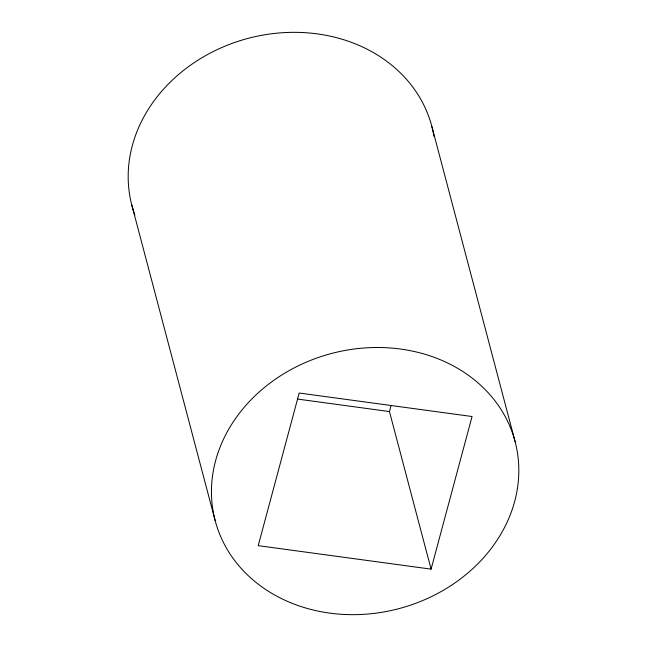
<?xml version="1.0" encoding="UTF-8"?>
<svg xmlns="http://www.w3.org/2000/svg" width="647" height="647" viewBox="0 0 647 647"><rect width="100%" height="100%" fill="white"/><g stroke="black" fill="none" stroke-linecap="round" stroke-linejoin="round"><path stroke-width="0.97" d="M431.088 569.142L472.051 416.514L299.181 393.028L258.218 545.656L431.088 569.142L389.454 411.557L391.023 405.726M297.523 399.07L389.454 411.557M431.889 126.602L515.158 441.772A155.086 131.948 -14.8 0 1 319.003 611.302A155.086 131.948 -14.8 0 1 261.242 390.173A155.086 131.948 -14.8 0 1 515.158 441.772M131.842 205.228L215.111 520.398M134.843 214.909A155.086 131.948 -14.8 0 1 248.513 38.254A155.086 131.948 -14.8 0 1 434.008 136.517"/></g></svg>
